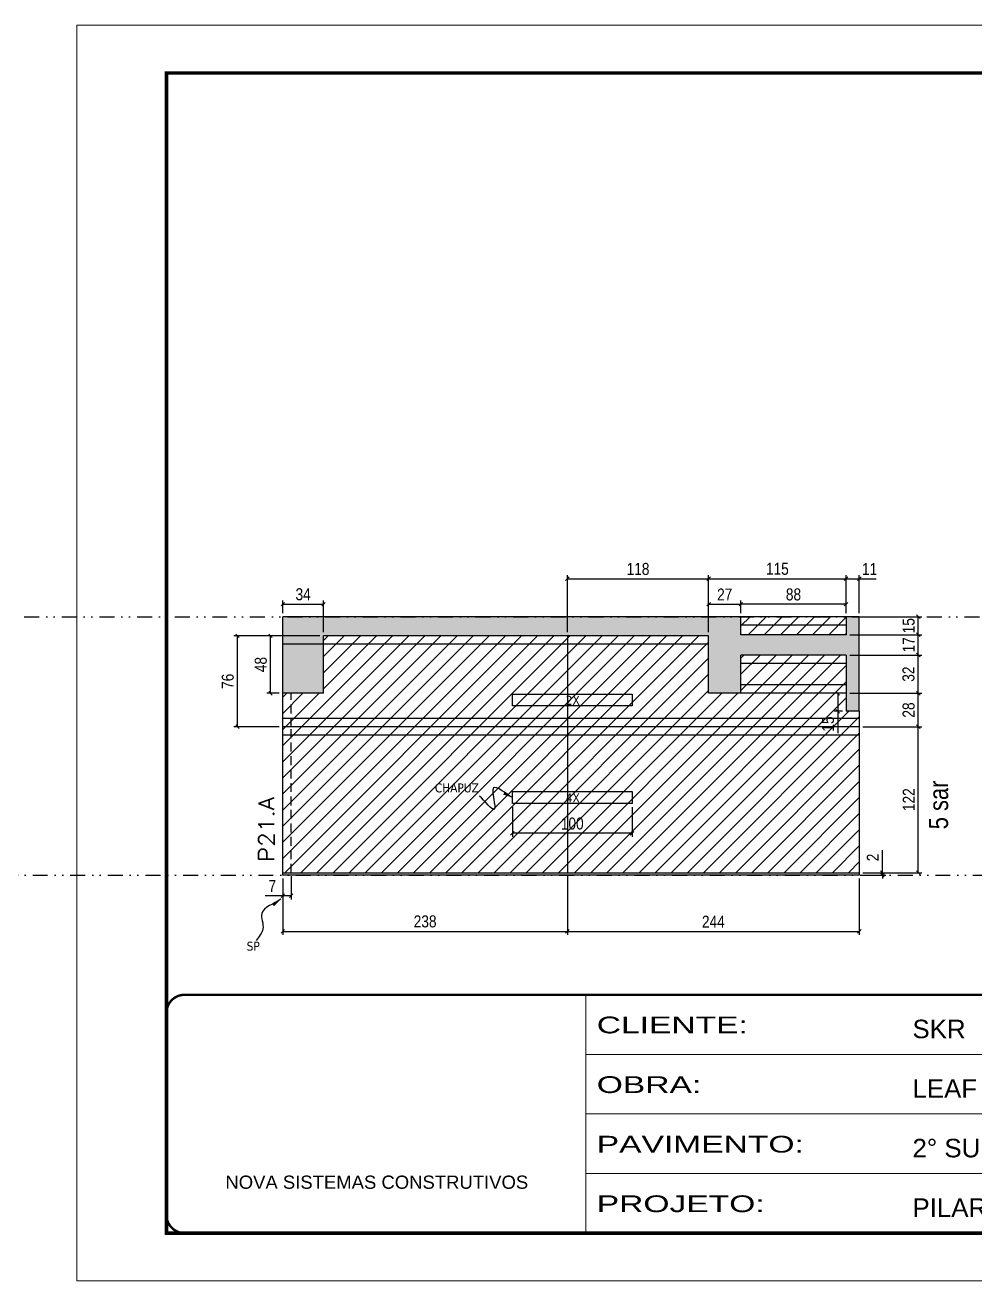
# Model space of a CAD drawing. Extents: x 13741 to 27878, y -21631 to 6985.
# Drawn here: x 17540 to 18334, y -5551 to -4501 of the extents above; entities that cross this region are included whole.
import ezdxf

# ---------------------------------------------------------------- set-up
doc = ezdxf.new("R2010")
doc.units = 0
for name, pattern in [('CONTINUO', [0]), ('DASHED', [0.75, 0.5, -0.25]), ('DIVIDE2', [0.625, 0.25, -0.125, 0, -0.125, 0, -0.125]), ('HIDDEN', [0.375, 0.25, -0.125])]:
    doc.linetypes.add(name, pattern=pattern)
for name, color, linetype in [('COTA', 241, 'Continuous'), ('NOMENCLATURA', 7, 'Continuous'), ('Nível', 160, 'Continuous'), ('Painéis', 200, 'Continuous'), ('SARR_2.2x10', 60, 'Continuous'), ('SARR_2.2x7', 40, 'Continuous'), ('Sarrafo de Pressão', 42, 'HIDDEN'), ('texto', 7, 'Continuous')]:
    doc.layers.add(name, color=color, linetype=linetype)
for name, color, linetype, lineweight in [('Folhas', 255, 'Continuous', 9), ('Hachura', 251, 'Continuous', 9), ('SARRAFO DE PRESSAO', 251, 'DASHED', 9), ('Texto Seção', 7, 'Continuous', 15)]:
    doc.layers.add(name, color=color, linetype=linetype, lineweight=lineweight)
doc.styles.add('ARIAL', font='arial.ttf')
doc.styles.add('ARIAL_NARROW', font='ARIALN.TTF', dxfattribs={"height": 0.2})
doc.styles.add('COTA TECNICA', font='techl___.ttf', dxfattribs={"height": 10})
doc.styles.add('COTA TECNICA-50', font='techl___.ttf', dxfattribs={"height": 10})
doc.styles.add('REGUA-120', font='ROMANS.shx', dxfattribs={"height": 15})
doc.styles.get("Standard").update_dxf_attribs({"font": 'arial.ttf'})
doc.styles.add('Tecnologia', font='')
doc.styles.get('Tecnologia').set_extended_font_data('Forgotten Futurist')
doc.dimstyles.new('COTA PAINEL-50', dxfattribs={"dimtxt": 10, "dimasz": 3, "dimexe": 3, "dimexo": 3, "dimgap": 3, "dimtad": 1, "dimdec": 1, "dimzin": 12, "dimdsep": 46, "dimtxsty": 'COTA TECNICA-50', "dimblk1": 'OBLIQUE', "dimblk2": 'OBLIQUE', "dimsah": 1, "dimcen": 0.9, "dimclrd": 4, "dimclre": 4, "dimclrt": 240, "dimadec": 1, "dimazin": 3, "dimtfac": 1, "dimtdec": 1, "dimtmove": 0, "dimatfit": 3, "dimfxl": 1, "dimtolj": 1, "dimtzin": 12, "dimarcsym": 0})
doc.dimstyles.new('PAINEL', dxfattribs={"dimtxt": 10, "dimasz": 3, "dimexe": 3, "dimexo": 3, "dimgap": 3, "dimtad": 1, "dimdec": 1, "dimzin": 12, "dimdsep": 46, "dimtxsty": 'COTA TECNICA', "dimblk1": 'OBLIQUE', "dimblk2": 'OBLIQUE', "dimsah": 1, "dimcen": 0.9, "dimclrd": 4, "dimclre": 4, "dimclrt": 240, "dimadec": 1, "dimazin": 3, "dimtfac": 1, "dimtdec": 1, "dimtmove": 0, "dimatfit": 3, "dimfxl": 1, "dimtolj": 1, "dimtzin": 12, "dimarcsym": 0})
doc.dimstyles.get("Standard").update_dxf_attribs({"dimtxt": 0.18, "dimasz": 0.18, "dimexe": 0.18, "dimexo": 0.0625, "dimgap": 0.09, "dimtad": 0, "dimtih": 1, "dimtoh": 1, "dimdec": 4, "dimzin": 0, "dimdsep": 46, "dimtxsty": 'Standard', "dimcen": 0.09, "dimadec": 0, "dimazin": 0, "dimtfac": 1, "dimtdec": 4, "dimtofl": 0, "dimtmove": 0, "dimatfit": 3, "dimfxl": 1, "dimtolj": 1, "dimtzin": 0, "dimarcsym": 0})

# ---------------------------------------------------------------- blocks, each defined once
blk = doc.blocks.new('9999999999')
at = {"color": 30, "linetype": 'CONTINUO'}
for p, q in [((98564.6, 34230.2), (98564.6, 34429.4)), ((98564.6, 34379.6), (99584, 34379.6)), ((98564.6, 34329.8), (99488, 34329.8)), ((99584, 34329.8), (99488, 34329.8)), ((99488, 34329.8), (99488, 34230.2)), ((98564.6, 34280), (99488, 34280))]:
    blk.add_line(p, q, dxfattribs=at)
at = {"color": 30, "linetype": 'CONTINUO', "const_width": 2}
blk.add_lwpolyline([(99584, 34230.2), (99584, 34414.4, 0.414214), (99569, 34429.4), (98229, 34429.4, 0.414214), (98214, 34414.4), (98214, 34245.2, 0.414214), (98229, 34230.2), (99584, 34230.2)], format="xyb", dxfattribs=at)
at = {"layer": 'Folhas'}
blk.add_lwpolyline([(98139, 34190.2), (99624, 34190.2), (99624, 35240.2), (98139, 35240.2)], close=True, dxfattribs=at)
at = {"layer": 'Folhas', "color": 30, "const_width": 3}
blk.add_lwpolyline([(98214, 34230.2), (99584, 34230.2), (99584, 35200.2), (98214, 35200.2)], close=True, dxfattribs=at)
at = {"color": 7, "linetype": 'Continuous', "ltscale": 5, "style": 'ARIAL'}
for s, height, p in [('SKR', 15.48, (98837.7, 34393.1)), ('LEAF LOEFGREN', 15.483, (98837.7, 34343.3)), ('2° SUBSOLO SUPERIOR', 15.483, (98837.7, 34293.5)), ('NOVA SISTEMAS CONSTRUTIVOS', 11.059, (98263.2, 34267.2)), ('PILARES', 15.48, (98837.7, 34243.7))]:
    blk.add_text(s, height=height, dxfattribs=at).set_placement(p)
at = {"layer": 'Folhas', "color": 7, "style": 'Tecnologia', "width": 1.5}
for s, p in [('CLIENTE:', (98573.7, 34397.2)), ('OBRA:', (98573.7, 34347.3)), ('PAVIMENTO:', (98573.7, 34297.5)), ('PROJETO:', (98573.7, 34247.7))]:
    blk.add_text(s, height=14, dxfattribs=at).set_placement(p)
blk = doc.blocks.new('_Oblique')
at = {"color": 0, "linetype": 'ByBlock', "lineweight": -2}
blk.add_line((-0.5, -0.5), (0.5, 0.5), dxfattribs=at)
blk = doc.blocks.new('*D1870')
at = {"layer": 'COTA', "color": 4, "lineweight": -2, "transparency": 16777216}
for p, q in [((17755.7, -5214.7), (17755.7, -5232)), ((17762.7, -5212.7), (17762.7, -5232)), ((17755.7, -5229), (17741, -5229)), ((17762.7, -5229), (17755.7, -5229))]:
    blk.add_line(p, q, dxfattribs=at)
at = {"layer": 'Defpoints', "color": 0, "transparency": 16777216}
for p in [(17755.7, -5211.7), (17762.7, -5209.7), (17755.7, -5229)]:
    blk.add_point(p, dxfattribs=at)
at = {"layer": 'COTA', "color": 4, "lineweight": -2, "transparency": 16777216, "xscale": 3, "yscale": 3, "zscale": 3, "rotation": 180}
blk.add_blockref('_Oblique', (17755.7, -5229), dxfattribs=at)
at = {"layer": 'COTA', "color": 4, "lineweight": -2, "transparency": 16777216, "xscale": 3, "yscale": 3, "zscale": 3}
blk.add_blockref('_Oblique', (17762.7, -5229), dxfattribs=at)
at = {"layer": 'COTA', "color": 240, "transparency": 16777216, "insert": (17746.9, -5220.9), "char_height": 10, "attachment_point": 5, "style": 'COTA TECNICA-50'}
blk.add_mtext('\\A1;7', dxfattribs=at)
blk = doc.blocks.new('*D1871')
at = {"layer": 'COTA', "color": 4, "lineweight": -2, "transparency": 16777216}
for p, q in [((18257, -5209.7), (18257, -5190.9)), ((18240.7, -5209.7), (18260, -5209.7)), ((18240.7, -5211.7), (18260, -5211.7)), ((18257, -5211.7), (18257, -5209.7)), ((18257, -5211.7), (18257, -5214.7))]:
    blk.add_line(p, q, dxfattribs=at)
at = {"layer": 'Defpoints', "color": 0, "transparency": 16777216}
for p in [(18237.7, -5209.7), (18237.7, -5211.7), (18257, -5211.7)]:
    blk.add_point(p, dxfattribs=at)
at = {"layer": 'COTA', "color": 4, "lineweight": -2, "transparency": 16777216, "xscale": 3, "yscale": 3, "zscale": 3}
for p, rotation in [((18257, -5209.7), 270), ((18257, -5211.7), 90)]:
    blk.add_blockref('_Oblique', p, dxfattribs=dict(at, rotation=rotation))
at = {"layer": 'COTA', "color": 240, "transparency": 16777216, "insert": (18249, -5197), "char_height": 10, "attachment_point": 5, "rotation": 90, "style": 'COTA TECNICA-50'}
blk.add_mtext('\\A1;2', dxfattribs=at)
blk = doc.blocks.new('*D1876')
at = {"layer": 'COTA', "color": 4, "linetype": 'ByBlock', "lineweight": -2, "transparency": 16777216}
for p, q in [((17947.7, -5154.9), (17947.7, -5179.8)), ((18047.7, -5154.9), (18047.7, -5179.8)), ((18047.7, -5176.8), (17947.7, -5176.8))]:
    blk.add_line(p, q, dxfattribs=at)
at = {"layer": 'Defpoints', "color": 0, "linetype": 'ByBlock', "transparency": 16777216}
for p in [(17947.7, -5151.9), (18047.7, -5151.9), (17947.7, -5176.8)]:
    blk.add_point(p, dxfattribs=at)
at = {"layer": 'COTA', "color": 4, "linetype": 'ByBlock', "lineweight": -2, "transparency": 16777216, "xscale": 3, "yscale": 3, "zscale": 3, "rotation": 180}
blk.add_blockref('_Oblique', (17947.7, -5176.8), dxfattribs=at)
at = {"layer": 'COTA', "color": 4, "linetype": 'ByBlock', "lineweight": -2, "transparency": 16777216, "xscale": 3, "yscale": 3, "zscale": 3}
blk.add_blockref('_Oblique', (18047.7, -5176.8), dxfattribs=at)
at = {"layer": 'COTA', "color": 240, "linetype": 'ByBlock', "transparency": 16777216, "insert": (17997.7, -5168.7), "char_height": 10, "attachment_point": 5, "style": 'COTA TECNICA'}
blk.add_mtext('\\A1;100', dxfattribs=at)
blk = doc.blocks.new('*D1877')
at = {"layer": 'COTA', "color": 4, "lineweight": -2, "transparency": 16777216}
for p, q in [((17755.7, -5214.7), (17755.7, -5261.8)), ((17993.7, -5212.7), (17993.7, -5261.8)), ((17755.7, -5258.8), (17993.7, -5258.8))]:
    blk.add_line(p, q, dxfattribs=at)
at = {"layer": 'Defpoints', "color": 0, "transparency": 16777216}
for p in [(17755.7, -5211.7), (17993.7, -5209.7), (17993.7, -5258.8)]:
    blk.add_point(p, dxfattribs=at)
at = {"layer": 'COTA', "color": 4, "lineweight": -2, "transparency": 16777216, "xscale": 3, "yscale": 3, "zscale": 3, "rotation": 180}
blk.add_blockref('_Oblique', (17755.7, -5258.8), dxfattribs=at)
at = {"layer": 'COTA', "color": 4, "lineweight": -2, "transparency": 16777216, "xscale": 3, "yscale": 3, "zscale": 3}
blk.add_blockref('_Oblique', (17993.7, -5258.8), dxfattribs=at)
at = {"layer": 'COTA', "color": 240, "transparency": 16777216, "insert": (17874.7, -5250.5), "char_height": 10, "attachment_point": 5, "style": 'COTA TECNICA'}
blk.add_mtext('\\A1;238', dxfattribs=at)
blk = doc.blocks.new('*D1878')
at = {"layer": 'COTA', "color": 4, "lineweight": -2, "transparency": 16777216}
for p, q in [((17993.7, -5212.7), (17993.7, -5261.8)), ((18237.7, -5214.7), (18237.7, -5261.8)), ((17993.7, -5258.8), (18237.7, -5258.8))]:
    blk.add_line(p, q, dxfattribs=at)
at = {"layer": 'Defpoints', "color": 0, "transparency": 16777216}
for p in [(17993.7, -5209.7), (18237.7, -5211.7), (18237.7, -5258.8)]:
    blk.add_point(p, dxfattribs=at)
at = {"layer": 'COTA', "color": 4, "lineweight": -2, "transparency": 16777216, "xscale": 3, "yscale": 3, "zscale": 3, "rotation": 180}
blk.add_blockref('_Oblique', (17993.7, -5258.8), dxfattribs=at)
at = {"layer": 'COTA', "color": 4, "lineweight": -2, "transparency": 16777216, "xscale": 3, "yscale": 3, "zscale": 3}
blk.add_blockref('_Oblique', (18237.7, -5258.8), dxfattribs=at)
at = {"layer": 'COTA', "color": 240, "transparency": 16777216, "insert": (18115.7, -5250.7), "char_height": 10, "attachment_point": 5, "style": 'COTA TECNICA'}
blk.add_mtext('\\A1;244', dxfattribs=at)
blk = doc.blocks.new('*D1902')
at = {"layer": 'COTA', "color": 4, "lineweight": -2, "transparency": 16777216}
for p, q in [((18138.7, -4992.7), (18138.7, -4982.2)), ((18226.7, -4985.2), (18138.7, -4985.2)), ((18226.7, -4992.7), (18226.7, -4982.2))]:
    blk.add_line(p, q, dxfattribs=at)
at = {"layer": 'Defpoints', "color": 0, "transparency": 16777216}
for p in [(18138.7, -4985.2), (18138.7, -4995.7), (18226.7, -4995.7)]:
    blk.add_point(p, dxfattribs=at)
at = {"layer": 'COTA', "color": 4, "lineweight": -2, "transparency": 16777216, "xscale": 3, "yscale": 3, "zscale": 3, "rotation": 180}
blk.add_blockref('_Oblique', (18138.7, -4985.2), dxfattribs=at)
at = {"layer": 'COTA', "color": 4, "lineweight": -2, "transparency": 16777216, "xscale": 3, "yscale": 3, "zscale": 3}
blk.add_blockref('_Oblique', (18226.7, -4985.2), dxfattribs=at)
at = {"layer": 'COTA', "color": 240, "transparency": 16777216, "insert": (18182.7, -4977.1), "char_height": 10, "attachment_point": 5, "style": 'COTA TECNICA'}
blk.add_mtext('\\A1;88', dxfattribs=at)
blk = doc.blocks.new('*D1903')
at = {"layer": 'COTA', "color": 4, "lineweight": -2, "transparency": 16777216}
for p, q in [((18226.7, -4992.7), (18226.7, -4960.9)), ((18226.7, -4963.9), (18237.7, -4963.9)), ((18237.7, -4992.7), (18237.7, -4960.9)), ((18237.7, -4963.9), (18251.8, -4963.9))]:
    blk.add_line(p, q, dxfattribs=at)
at = {"layer": 'Defpoints', "color": 0, "transparency": 16777216}
for p in [(18237.7, -4963.9), (18226.7, -4995.7), (18237.7, -4995.7)]:
    blk.add_point(p, dxfattribs=at)
at = {"layer": 'COTA', "color": 4, "lineweight": -2, "transparency": 16777216, "xscale": 3, "yscale": 3, "zscale": 3, "rotation": 180}
blk.add_blockref('_Oblique', (18226.7, -4963.9), dxfattribs=at)
at = {"layer": 'COTA', "color": 4, "lineweight": -2, "transparency": 16777216, "xscale": 3, "yscale": 3, "zscale": 3}
blk.add_blockref('_Oblique', (18237.7, -4963.9), dxfattribs=at)
at = {"layer": 'COTA', "color": 240, "transparency": 16777216, "insert": (18246.3, -4955.8), "char_height": 10, "attachment_point": 5, "style": 'COTA TECNICA'}
blk.add_mtext('\\A1;11', dxfattribs=at)
blk = doc.blocks.new('*D1904')
at = {"layer": 'COTA', "color": 4, "lineweight": -2, "transparency": 16777216}
for p, q in [((17993.7, -5008.7), (17993.7, -4960.9)), ((17993.7, -4963.9), (18111.7, -4963.9)), ((18111.7, -5008.7), (18111.7, -4960.9))]:
    blk.add_line(p, q, dxfattribs=at)
at = {"layer": 'Defpoints', "color": 0, "transparency": 16777216}
for p in [(18111.7, -4963.9), (17993.7, -5011.7), (18111.7, -5011.7)]:
    blk.add_point(p, dxfattribs=at)
at = {"layer": 'COTA', "color": 4, "lineweight": -2, "transparency": 16777216, "xscale": 3, "yscale": 3, "zscale": 3, "rotation": 180}
blk.add_blockref('_Oblique', (17993.7, -4963.9), dxfattribs=at)
at = {"layer": 'COTA', "color": 4, "lineweight": -2, "transparency": 16777216, "xscale": 3, "yscale": 3, "zscale": 3}
blk.add_blockref('_Oblique', (18111.7, -4963.9), dxfattribs=at)
at = {"layer": 'COTA', "color": 240, "transparency": 16777216, "insert": (18052.7, -4955.8), "char_height": 10, "attachment_point": 5, "style": 'COTA TECNICA'}
blk.add_mtext('\\A1;118', dxfattribs=at)
blk = doc.blocks.new('*D1905')
at = {"layer": 'COTA', "color": 4, "lineweight": -2, "transparency": 16777216}
for p, q in [((18111.7, -5008.7), (18111.7, -4982.2)), ((18111.7, -4985.2), (18138.7, -4985.2)), ((18138.7, -4992.7), (18138.7, -4982.2))]:
    blk.add_line(p, q, dxfattribs=at)
at = {"layer": 'Defpoints', "color": 0, "transparency": 16777216}
for p in [(18138.7, -4985.2), (18138.7, -4995.7), (18111.7, -5011.7)]:
    blk.add_point(p, dxfattribs=at)
at = {"layer": 'COTA', "color": 4, "lineweight": -2, "transparency": 16777216, "xscale": 3, "yscale": 3, "zscale": 3, "rotation": 180}
blk.add_blockref('_Oblique', (18111.7, -4985.2), dxfattribs=at)
at = {"layer": 'COTA', "color": 4, "lineweight": -2, "transparency": 16777216, "xscale": 3, "yscale": 3, "zscale": 3}
blk.add_blockref('_Oblique', (18138.7, -4985.2), dxfattribs=at)
at = {"layer": 'COTA', "color": 240, "transparency": 16777216, "insert": (18125.2, -4977.1), "char_height": 10, "attachment_point": 5, "style": 'COTA TECNICA'}
blk.add_mtext('\\A1;27', dxfattribs=at)
blk = doc.blocks.new('*D1906')
at = {"layer": 'COTA', "color": 4, "lineweight": -2, "transparency": 16777216}
for p, q in [((18240.7, -5087.7), (18290.1, -5087.7)), ((18287.1, -5209.7), (18287.1, -5087.7)), ((18240.7, -5209.7), (18290.1, -5209.7))]:
    blk.add_line(p, q, dxfattribs=at)
at = {"layer": 'Defpoints', "color": 0, "transparency": 16777216}
for p in [(18237.7, -5087.7), (18287.1, -5087.7), (18237.7, -5209.7)]:
    blk.add_point(p, dxfattribs=at)
at = {"layer": 'COTA', "color": 4, "lineweight": -2, "transparency": 16777216, "xscale": 3, "yscale": 3, "zscale": 3}
for p, rotation in [((18287.1, -5087.7), 90), ((18287.1, -5209.7), 270)]:
    blk.add_blockref('_Oblique', p, dxfattribs=dict(at, rotation=rotation))
at = {"layer": 'COTA', "color": 240, "transparency": 16777216, "insert": (18279.1, -5148.7), "char_height": 10, "attachment_point": 5, "rotation": 90, "style": 'COTA TECNICA'}
blk.add_mtext('\\A1;122', dxfattribs=at)
blk = doc.blocks.new('*D1907')
at = {"layer": 'COTA', "color": 4, "lineweight": -2, "transparency": 16777216}
for p, q in [((18229.7, -5059.7), (18290.1, -5059.7)), ((18287.1, -5087.7), (18287.1, -5059.7)), ((18240.7, -5087.7), (18290.1, -5087.7))]:
    blk.add_line(p, q, dxfattribs=at)
at = {"layer": 'Defpoints', "color": 0, "transparency": 16777216}
for p in [(18226.7, -5059.7), (18287.1, -5059.7), (18237.7, -5087.7)]:
    blk.add_point(p, dxfattribs=at)
at = {"layer": 'COTA', "color": 4, "lineweight": -2, "transparency": 16777216, "xscale": 3, "yscale": 3, "zscale": 3}
for p, rotation in [((18287.1, -5059.7), 90), ((18287.1, -5087.7), 270)]:
    blk.add_blockref('_Oblique', p, dxfattribs=dict(at, rotation=rotation))
at = {"layer": 'COTA', "color": 240, "transparency": 16777216, "insert": (18279, -5073.7), "char_height": 10, "attachment_point": 5, "rotation": 90, "style": 'COTA TECNICA'}
blk.add_mtext('\\A1;28', dxfattribs=at)
blk = doc.blocks.new('*D1908')
at = {"layer": 'COTA', "color": 4, "lineweight": -2, "transparency": 16777216}
for p, q in [((18229.7, -5027.7), (18290.1, -5027.7)), ((18287.1, -5059.7), (18287.1, -5027.7)), ((18229.7, -5059.7), (18290.1, -5059.7))]:
    blk.add_line(p, q, dxfattribs=at)
at = {"layer": 'Defpoints', "color": 0, "transparency": 16777216}
for p in [(18226.7, -5027.7), (18287.1, -5027.7), (18226.7, -5059.7)]:
    blk.add_point(p, dxfattribs=at)
at = {"layer": 'COTA', "color": 4, "lineweight": -2, "transparency": 16777216, "xscale": 3, "yscale": 3, "zscale": 3}
for p, rotation in [((18287.1, -5027.7), 90), ((18287.1, -5059.7), 270)]:
    blk.add_blockref('_Oblique', p, dxfattribs=dict(at, rotation=rotation))
at = {"layer": 'COTA', "color": 240, "transparency": 16777216, "insert": (18278.9, -5043.7), "char_height": 10, "attachment_point": 5, "rotation": 90, "style": 'COTA TECNICA'}
blk.add_mtext('\\A1;32', dxfattribs=at)
blk = doc.blocks.new('*D1909')
at = {"layer": 'COTA', "color": 4, "lineweight": -2, "transparency": 16777216}
for p, q in [((18229.7, -5010.7), (18290.1, -5010.7)), ((18287.1, -5027.7), (18287.1, -5010.7)), ((18229.7, -5027.7), (18290.1, -5027.7))]:
    blk.add_line(p, q, dxfattribs=at)
at = {"layer": 'Defpoints', "color": 0, "transparency": 16777216}
for p in [(18226.7, -5010.7), (18287.1, -5010.7), (18226.7, -5027.7)]:
    blk.add_point(p, dxfattribs=at)
at = {"layer": 'COTA', "color": 4, "lineweight": -2, "transparency": 16777216, "xscale": 3, "yscale": 3, "zscale": 3}
for p, rotation in [((18287.1, -5010.7), 90), ((18287.1, -5027.7), 270)]:
    blk.add_blockref('_Oblique', p, dxfattribs=dict(at, rotation=rotation))
at = {"layer": 'COTA', "color": 240, "transparency": 16777216, "insert": (18279, -5019.2), "char_height": 10, "attachment_point": 5, "rotation": 90, "style": 'COTA TECNICA'}
blk.add_mtext('\\A1;17', dxfattribs=at)
blk = doc.blocks.new('*D1910')
at = {"layer": 'COTA', "color": 4, "lineweight": -2, "transparency": 16777216}
for p, q in [((18240.7, -4995.7), (18290.1, -4995.7)), ((18287.1, -5010.7), (18287.1, -4995.7)), ((18229.7, -5010.7), (18290.1, -5010.7))]:
    blk.add_line(p, q, dxfattribs=at)
at = {"layer": 'Defpoints', "color": 0, "transparency": 16777216}
for p in [(18237.7, -4995.7), (18287.1, -4995.7), (18226.7, -5010.7)]:
    blk.add_point(p, dxfattribs=at)
at = {"layer": 'COTA', "color": 4, "lineweight": -2, "transparency": 16777216, "xscale": 3, "yscale": 3, "zscale": 3}
for p, rotation in [((18287.1, -4995.7), 90), ((18287.1, -5010.7), 270)]:
    blk.add_blockref('_Oblique', p, dxfattribs=dict(at, rotation=rotation))
at = {"layer": 'COTA', "color": 240, "transparency": 16777216, "insert": (18279, -5003.2), "char_height": 10, "attachment_point": 5, "rotation": 90, "style": 'COTA TECNICA'}
blk.add_mtext('\\A1;15', dxfattribs=at)
blk = doc.blocks.new('*D1911')
at = {"layer": 'COTA', "color": 4, "lineweight": -2, "transparency": 16777216}
for p, q in [((17786.7, -5011.7), (17742.4, -5011.7)), ((17745.4, -5059.7), (17745.4, -5011.7)), ((17752.7, -5059.7), (17742.4, -5059.7))]:
    blk.add_line(p, q, dxfattribs=at)
at = {"layer": 'Defpoints', "color": 0, "transparency": 16777216}
for p in [(17745.4, -5011.7), (17789.7, -5011.7), (17755.7, -5059.7)]:
    blk.add_point(p, dxfattribs=at)
at = {"layer": 'COTA', "color": 4, "lineweight": -2, "transparency": 16777216, "xscale": 3, "yscale": 3, "zscale": 3}
for p, rotation in [((17745.4, -5011.7), 90), ((17745.4, -5059.7), 270)]:
    blk.add_blockref('_Oblique', p, dxfattribs=dict(at, rotation=rotation))
at = {"layer": 'COTA', "color": 240, "transparency": 16777216, "insert": (17737.3, -5035.7), "char_height": 10, "attachment_point": 5, "rotation": 90, "style": 'COTA TECNICA'}
blk.add_mtext('\\A1;48', dxfattribs=at)
blk = doc.blocks.new('*D1912')
at = {"layer": 'COTA', "color": 4, "lineweight": -2, "transparency": 16777216}
for p, q in [((17755.7, -4992.7), (17755.7, -4982.2)), ((17755.7, -4985.2), (17789.7, -4985.2)), ((17789.7, -5008.7), (17789.7, -4982.2))]:
    blk.add_line(p, q, dxfattribs=at)
at = {"layer": 'Defpoints', "color": 0, "transparency": 16777216}
for p in [(17789.7, -4985.2), (17755.7, -4995.7), (17789.7, -5011.7)]:
    blk.add_point(p, dxfattribs=at)
at = {"layer": 'COTA', "color": 4, "lineweight": -2, "transparency": 16777216, "xscale": 3, "yscale": 3, "zscale": 3, "rotation": 180}
blk.add_blockref('_Oblique', (17755.7, -4985.2), dxfattribs=at)
at = {"layer": 'COTA', "color": 4, "lineweight": -2, "transparency": 16777216, "xscale": 3, "yscale": 3, "zscale": 3}
blk.add_blockref('_Oblique', (17789.7, -4985.2), dxfattribs=at)
at = {"layer": 'COTA', "color": 240, "transparency": 16777216, "insert": (17772.7, -4977), "char_height": 10, "attachment_point": 5, "style": 'COTA TECNICA'}
blk.add_mtext('\\A1;34', dxfattribs=at)
blk = doc.blocks.new('*D1913')
at = {"layer": 'COTA', "color": 4, "lineweight": -2, "transparency": 16777216}
for p, q in [((18111.7, -5008.7), (18111.7, -4960.9)), ((18111.7, -4963.9), (18226.7, -4963.9)), ((18226.7, -4992.7), (18226.7, -4960.9))]:
    blk.add_line(p, q, dxfattribs=at)
at = {"layer": 'Defpoints', "color": 0, "transparency": 16777216}
for p in [(18226.7, -4963.9), (18226.7, -4995.7), (18111.7, -5011.7)]:
    blk.add_point(p, dxfattribs=at)
at = {"layer": 'COTA', "color": 4, "lineweight": -2, "transparency": 16777216, "xscale": 3, "yscale": 3, "zscale": 3, "rotation": 180}
blk.add_blockref('_Oblique', (18111.7, -4963.9), dxfattribs=at)
at = {"layer": 'COTA', "color": 4, "lineweight": -2, "transparency": 16777216, "xscale": 3, "yscale": 3, "zscale": 3}
blk.add_blockref('_Oblique', (18226.7, -4963.9), dxfattribs=at)
at = {"layer": 'COTA', "color": 240, "transparency": 16777216, "insert": (18169.2, -4955.7), "char_height": 10, "attachment_point": 5, "style": 'COTA TECNICA'}
blk.add_mtext('\\A1;115', dxfattribs=at)
blk = doc.blocks.new('*D1914')
at = {"layer": 'COTA', "color": 4, "lineweight": -2, "transparency": 16777216}
for p, q in [((17786.7, -5011.7), (17714.8, -5011.7)), ((17717.8, -5087.7), (17717.8, -5011.7)), ((17752.7, -5087.7), (17714.8, -5087.7))]:
    blk.add_line(p, q, dxfattribs=at)
at = {"layer": 'Defpoints', "color": 0, "transparency": 16777216}
for p in [(17717.8, -5011.7), (17789.7, -5011.7), (17755.7, -5087.7)]:
    blk.add_point(p, dxfattribs=at)
at = {"layer": 'COTA', "color": 4, "lineweight": -2, "transparency": 16777216, "xscale": 3, "yscale": 3, "zscale": 3}
for p, rotation in [((17717.8, -5011.7), 90), ((17717.8, -5087.7), 270)]:
    blk.add_blockref('_Oblique', p, dxfattribs=dict(at, rotation=rotation))
at = {"layer": 'COTA', "color": 240, "transparency": 16777216, "insert": (17709.7, -5049.7), "char_height": 10, "attachment_point": 5, "rotation": 90, "style": 'COTA TECNICA'}
blk.add_mtext('\\A1;76', dxfattribs=at)
blk = doc.blocks.new('*D1915')
at = {"layer": 'COTA', "color": 4, "lineweight": -2, "transparency": 16777216}
for p, q in [((18223.7, -5059.7), (18216.7, -5059.7)), ((18219.7, -5059.7), (18219.7, -5074.7)), ((18223.7, -5074.7), (18216.7, -5074.7)), ((18219.7, -5074.7), (18219.7, -5093.1))]:
    blk.add_line(p, q, dxfattribs=at)
at = {"layer": 'Defpoints', "color": 0, "transparency": 16777216}
for p in [(18226.7, -5059.7), (18219.7, -5074.7), (18226.7, -5074.7)]:
    blk.add_point(p, dxfattribs=at)
at = {"layer": 'COTA', "color": 4, "lineweight": -2, "transparency": 16777216, "xscale": 3, "yscale": 3, "zscale": 3}
for p, rotation in [((18219.7, -5059.7), 90), ((18219.7, -5074.7), 270)]:
    blk.add_blockref('_Oblique', p, dxfattribs=dict(at, rotation=rotation))
at = {"layer": 'COTA', "color": 240, "transparency": 16777216, "insert": (18211.6, -5085.4), "char_height": 10, "attachment_point": 5, "rotation": 90, "style": 'COTA TECNICA'}
blk.add_mtext('\\A1;15', dxfattribs=at)

msp = doc.modelspace()

# ---------------------------------------------------------------- hatches: boundary and pattern name
at = {"layer": 'COTA'}
h = msp.add_hatch(dxfattribs=at)
h.set_pattern_fill('AR-CONC', color=256, scale=0.03)
h.paths.add_polyline_path([(18138.75, -5027.74), (18226.75, -5027.74), (18226.75, -5074.74), (18237.75, -5074.74), (18237.75, -4995.74), (18226.75, -4995.74), (18226.75, -5010.74), (18138.75, -5010.74), (18138.75, -4995.74), (17755.75, -4995.74), (17755.75, -5059.74), (17789.75, -5059.74), (17789.75, -5011.74), (18111.75, -5011.74), (18111.75, -5059.74), (18138.75, -5059.74)])
at = {"layer": 'Hachura', "linetype": 'ByBlock'}
h = msp.add_hatch(dxfattribs=at)
h.set_pattern_fill('ANSI31', color=256, scale=3)
h.paths.add_polyline_path([(17755.75, -5087.74), (17755.75, -5209.74), (17993.75, -5209.74), (17993.75, -5087.74)])
h.paths.add_polyline_path([(17993.75, -5209.74), (18237.75, -5209.74), (18237.75, -5087.74), (17993.75, -5087.74)])
h.paths.add_polyline_path([(17993.75, -5011.74), (17993.75, -5087.74), (18237.75, -5087.74), (18237.75, -5074.74), (18226.75, -5074.74), (18226.75, -5059.74), (18111.75, -5059.74), (18111.75, -5011.74)])
h.paths.add_polyline_path([(17789.75, -5011.74), (17789.75, -5059.74), (17755.75, -5059.74), (17755.75, -5087.74), (17993.75, -5087.74), (17993.75, -5011.74)])
h.paths.add_polyline_path([(18138.75, -5027.74), (18138.75, -5059.74), (18226.75, -5059.74), (18226.75, -5027.74)], flags=17)
h.paths.add_polyline_path([(18138.75, -4995.74), (18138.75, -5010.74), (18226.75, -5010.74), (18226.75, -4995.74)])
h.paths.add_polyline_path([(18636.49, -5087.74), (18636.49, -5049.74), (18618.49, -5049.74), (18618.49, -4995.74), (18426.49, -4995.74), (18426.49, -5087.74)])
h.paths.add_polyline_path([(18426.49, -5087.74), (18426.49, -5209.74), (18636.49, -5209.74), (18636.49, -5087.74)])
h.paths.add_polyline_path([(18636.49, -5087.74), (18636.49, -5209.74), (18880.49, -5209.74), (18880.49, -5087.74)])
h.paths.add_polyline_path([(18645.49, -5009.74), (18645.49, -5049.74), (18636.49, -5049.74), (18636.49, -5087.74), (18880.49, -5087.74), (18880.49, -5059.74), (18846.49, -5059.74), (18846.49, -5009.74)])

# ---------------------------------------------------------------- linework, layer by layer
at = {"layer": 'COTA'}
for p, q in [((18138.75, -4995.74), (17755.75, -4995.74)), ((17755.75, -5059.74), (17755.75, -4995.74)), ((18237.75, -4995.74), (18226.75, -4995.74)), ((18237.75, -5074.74), (18237.75, -4995.74))]:
    msp.add_line(p, q, dxfattribs=at)
at = {"layer": 'Nível', "color": 4, "linetype": 'DIVIDE2', "ltscale": 50}
for p, q in [((15998.47, -4995.74), (21531.15, -4995.74)), ((13741.09, -5211.74), (21531.15, -5211.74))]:
    msp.add_line(p, q, dxfattribs=at)
at = {"layer": 'Painéis'}
for p, q in [((18138.75, -5010.74), (18138.75, -4995.74)), ((18226.75, -4995.74), (18138.75, -4995.74)), ((18226.75, -4995.74), (18226.75, -5010.74)), ((18111.75, -5011.74), (17789.75, -5011.74)), ((17789.75, -5059.74), (17789.75, -5011.74)), ((17993.75, -5011.74), (17993.75, -5209.74)), ((18111.75, -5059.74), (18111.75, -5011.74)), ((18226.75, -5010.74), (18138.75, -5010.74)), ((18138.75, -5059.74), (18138.75, -5027.74)), ((18226.75, -5027.74), (18138.75, -5027.74)), ((18226.75, -5027.74), (18226.75, -5074.74)), ((17755.75, -5209.74), (17755.75, -5059.74)), ((17789.75, -5059.74), (17755.75, -5059.74)), ((18226.75, -5059.74), (18111.75, -5059.74)), ((18237.75, -5074.74), (18226.75, -5074.74)), ((18237.75, -5074.74), (18237.75, -5209.74)), ((18237.75, -5087.74), (17755.75, -5087.74))]:
    msp.add_line(p, q, dxfattribs=at)
msp.add_lwpolyline([(17755.75, -5209.74), (18237.75, -5209.74), (18237.75, -5211.74), (17755.75, -5211.74)], close=True, dxfattribs=at)
at = {"layer": 'SARR_2.2x10'}
for points in [[(17947.75, -5060.33), (18047.75, -5060.33), (18047.75, -5070.33), (17947.75, -5070.33)], [(17947.75, -5141.9), (18047.75, -5141.9), (18047.75, -5151.9), (17947.75, -5151.9)]]:
    msp.add_lwpolyline(points, close=True, dxfattribs=at)
at = {"layer": 'SARR_2.2x7'}
for p, q in [((18226.75, -5002.74), (18138.75, -5002.74)), ((17993.75, -5018.74), (17755.75, -5018.74)), ((18111.75, -5018.74), (17993.75, -5018.74)), ((18226.75, -5034.74), (18138.75, -5034.74)), ((18226.75, -5052.74), (18138.75, -5052.74)), ((17993.75, -5080.74), (17755.75, -5080.74)), ((18237.75, -5080.74), (17993.75, -5080.74)), ((17993.75, -5094.74), (17755.75, -5094.74)), ((18237.75, -5094.74), (17993.75, -5094.74))]:
    msp.add_line(p, q, dxfattribs=at)
at = {"layer": 'Sarrafo de Pressão', "ltscale": 30}
for p, q in [((17762.75, -5087.74), (17762.75, -5059.74)), ((17762.75, -5209.74), (17762.75, -5087.74))]:
    msp.add_line(p, q, dxfattribs=at)

# ---------------------------------------------------------------- block references
at = {"layer": 'SARRAFO DE PRESSAO', "color": 6, "linetype": 'ByBlock'}
msp.add_blockref('9999999999', (-80555.51, -39741.23), dxfattribs=at)

# ---------------------------------------------------------------- texts
at = {"layer": 'NOMENCLATURA', "style": 'ARIAL_NARROW'}
msp.add_text('5 sar', height=16, rotation=90, dxfattribs=at).set_placement((18311.99, -5173.42))
at = {"layer": 'texto', "color": 0, "char_height": 7.5, "attachment_point": 5}
for s, insert in [('{\\fTahoma|b0|i0|c0|p34;\\C4;2X}', (17998.14, -5065.62)), ('{\\fTahoma|b0|i0|c0|p34;\\C4;CHAPUZ}', (17901.2, -5138.88)), ('{\\fTahoma|b0|i0|c0|p34;\\C4;4X}', (17998.14, -5147.19)), ('{\\fTahoma|b0|i0|c0|p34;\\C4;SP}', (17730.97, -5271.23))]:
    msp.add_mtext(s, dxfattribs=dict(at, insert=insert))
at = {"layer": 'Texto Seção', "style": 'REGUA-120', "width": 1.1}
msp.add_text('P21.A', height=13, rotation=90, dxfattribs=at).set_placement((17748.5, -5200.98))

# ---------------------------------------------------------------- dimensions: what is measured, and where the dimension line sits
at = {"layer": 'COTA'}
for base, p1, p2, picture, middle in [((18111.75, -4963.85), (17993.75, -5011.74), (18111.75, -5011.74), '*D1904', (18052.75, -4955.76)), ((18226.75, -4963.85), (18111.75, -5011.74), (18226.75, -4995.74), '*D1913', (18169.25, -4955.74)), ((18237.75, -4963.85), (18226.75, -4995.74), (18237.75, -4995.74), '*D1903', (18246.29, -4955.8)), ((17789.75, -4985.18), (17755.75, -4995.74), (17789.75, -5011.74), '*D1912', (17772.75, -4976.96)), ((18138.75, -4985.18), (18226.75, -4995.74), (18138.75, -4995.74), '*D1902', (18182.75, -4977.09)), ((17993.75, -5258.77), (17755.75, -5211.74), (17993.75, -5209.74), '*D1877', (17874.75, -5250.53))]:
    dim = msp.add_linear_dim(base=base, p1=p1, p2=p2, dimstyle='PAINEL', dxfattribs=at)
    dim.commit()
    dim.dimension.update_dxf_attribs({"geometry": picture, "text_midpoint": middle})
for base, p1, p2, picture, middle in [((18138.75, -4985.18), (18111.75, -5011.74), (18138.75, -4995.74), '*D1905', (18125.25, -4977.11)), ((18237.75, -5258.77), (17993.75, -5209.74), (18237.75, -5211.74), '*D1878', (18115.75, -5250.7))]:
    dim = msp.add_linear_dim(base=base, p1=p1, p2=p2, dimstyle='PAINEL', override={"dimtmove": 1}, dxfattribs=at)
    dim.commit()
    dim.dimension.update_dxf_attribs({"geometry": picture, "text_midpoint": middle})
dim = msp.add_linear_dim(base=(18287.12, -4995.74), p1=(18226.75, -5010.74), p2=(18237.75, -4995.74), angle=90, dimstyle='PAINEL', override={"dimtmove": 1}, dxfattribs=at)
dim.commit()
dim.dimension.update_dxf_attribs({"geometry": '*D1910', "text_midpoint": (18287.12, -5003.24), "dimtype": 160})
for base, p1, p2, angle, dimstyle, picture, middle in [((17717.77, -5011.74), (17755.75, -5087.74), (17789.75, -5011.74), 90, 'PAINEL', '*D1914', (17709.67, -5049.74)), ((17745.42, -5011.74), (17755.75, -5059.74), (17789.75, -5011.74), 90, 'PAINEL', '*D1911', (17737.32, -5035.74)), ((18219.67, -5074.74), (18226.75, -5059.74), (18226.75, -5074.74), 90, 'PAINEL', '*D1915', (18211.56, -5085.43)), ((18287.12, -5059.74), (18237.75, -5087.74), (18226.75, -5059.74), 90, 'PAINEL', '*D1907', (18279.02, -5073.74)), ((18287.12, -5087.74), (18237.75, -5209.74), (18237.75, -5087.74), 90, 'PAINEL', '*D1906', (18279.06, -5148.74)), ((17755.75, -5228.98), (17762.75, -5209.74), (17755.75, -5211.74), 180, 'COTA PAINEL-50', '*D1870', (17746.88, -5220.91))]:
    dim = msp.add_linear_dim(base=base, p1=p1, p2=p2, angle=angle, dimstyle=dimstyle, dxfattribs=at)
    dim.commit()
    dim.dimension.update_dxf_attribs({"geometry": picture, "text_midpoint": middle})
for base, p1, p2, picture, middle in [((18287.12, -5010.74), (18226.75, -5027.74), (18226.75, -5010.74), '*D1909', (18279.04, -5019.24)), ((18287.12, -5027.74), (18226.75, -5059.74), (18226.75, -5027.74), '*D1908', (18278.9, -5043.74))]:
    dim = msp.add_linear_dim(base=base, p1=p1, p2=p2, angle=90, dimstyle='PAINEL', override={"dimtmove": 1}, dxfattribs=at)
    dim.commit()
    dim.dimension.update_dxf_attribs({"geometry": picture, "text_midpoint": middle})
at = {"layer": 'COTA', "linetype": 'ByBlock'}
dim = msp.add_linear_dim(base=(17947.75, -5176.82), p1=(18047.75, -5151.9), p2=(17947.75, -5151.9), dimstyle='PAINEL', dxfattribs=at)
dim.commit()
dim.dimension.update_dxf_attribs({"geometry": '*D1876', "text_midpoint": (17997.75, -5168.72)})
at = {"layer": 'COTA'}
dim = msp.add_linear_dim(base=(18257.01, -5211.74), p1=(18237.75, -5209.74), p2=(18237.75, -5211.74), angle=90, dimstyle='COTA PAINEL-50', dxfattribs=at)
dim.commit()
dim.dimension.update_dxf_attribs({"geometry": '*D1871', "text_midpoint": (18257.01, -5196.99), "dimtype": 160})

# ---------------------------------------------------------------- leaders
at = {"layer": 'COTA', "path_type": 1}
for points in [[(17947.75, -5146.9), (17931.96, -5138.88), (17932.55, -5156.75), (17920.12, -5145.61)], [(17753.92, -5231.92), (17738.13, -5243.76), (17739.06, -5256.76), (17733.51, -5266.54)]]:
    msp.add_leader(points, dimstyle='Standard', override={"dimasz": 8}, dxfattribs=at)

doc.saveas('drawing.dxf')
